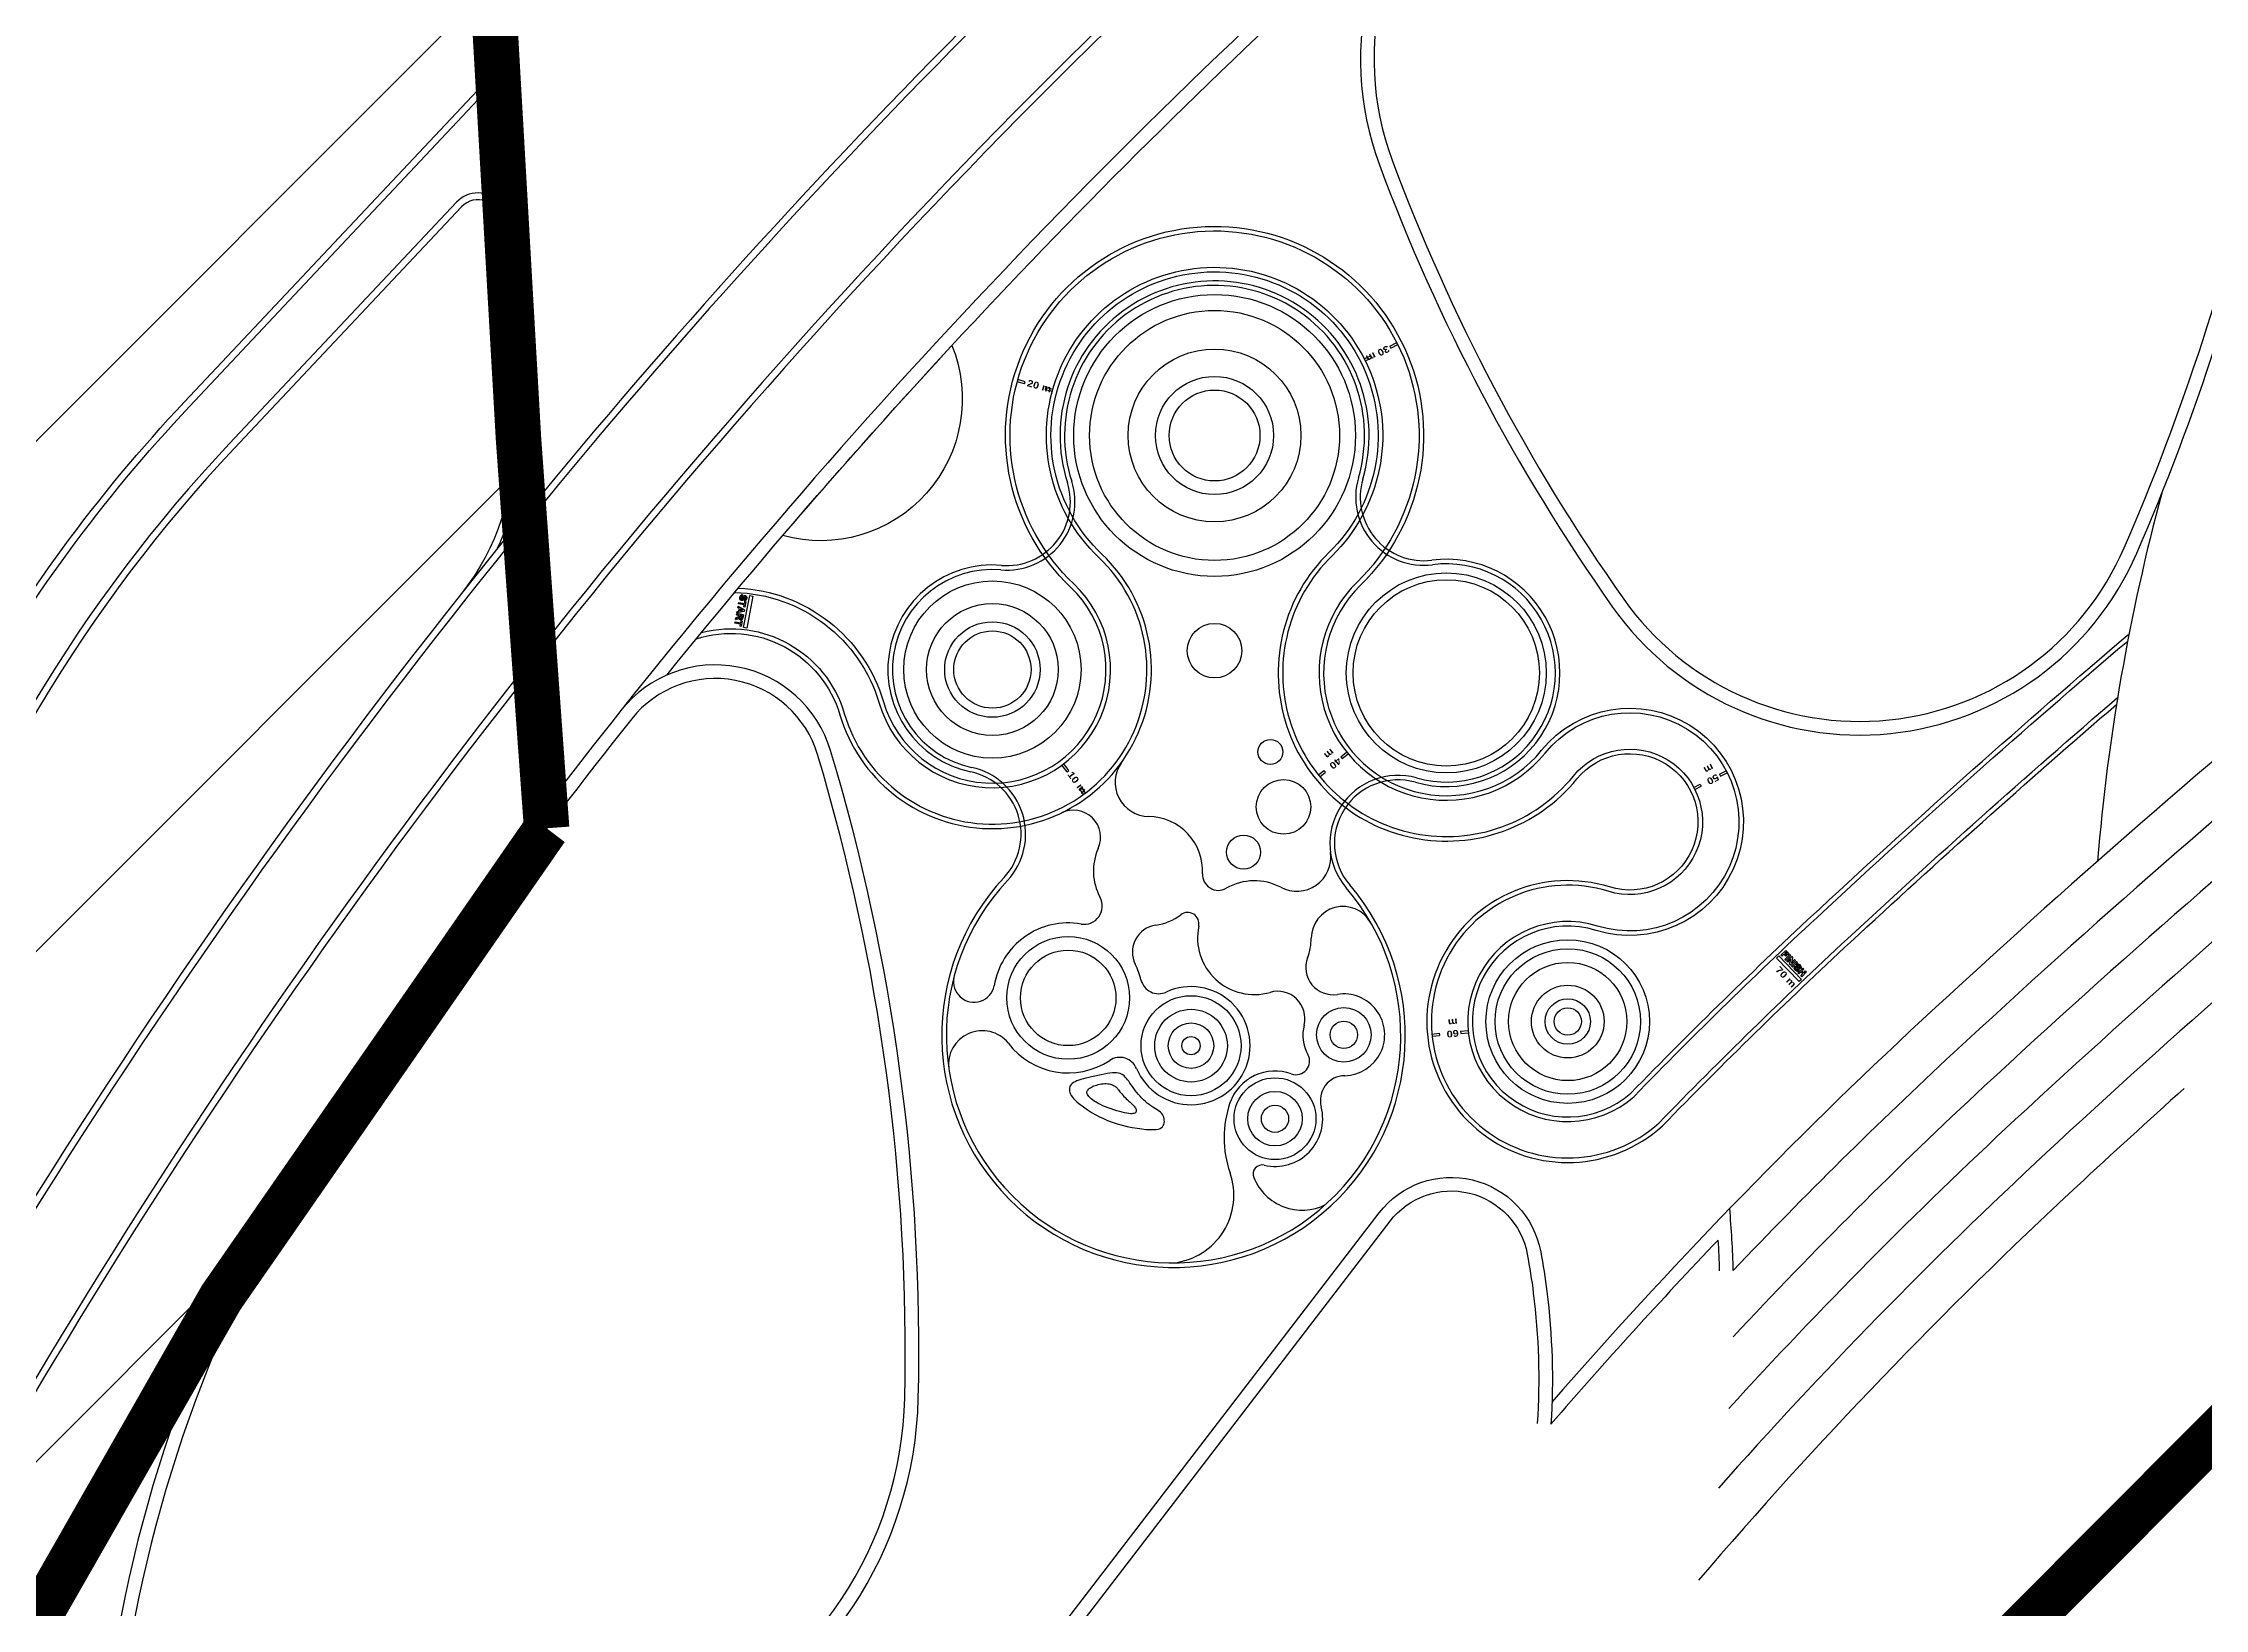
# Model space of a CAD drawing. Extents: x 216 to 1057, y -885 to -291.
# Drawn here: x 1007.362 to 1008.646, y -654.401 to -653.471 of the extents above; entities that cross this region are included whole.
import ezdxf

# ---------------------------------------------------------------- set-up
doc = ezdxf.new("R2010")
doc.units = 0
doc.header["$LTSCALE"] = 1000
doc.header["$MEASUREMENT"] = 0
doc.linetypes.add('ACAD_ISO05W100', pattern=[34, 24, -3, 0.5, -3, 0.5, -3])
doc.layers.get('0').update_dxf_attribs({"linetype": 'CONTINUOUS'})
doc.styles.get("Standard").update_dxf_attribs({"font": 'isocp.shx', "bigfont": 'hztxt.shx'})

# ---------------------------------------------------------------- blocks, each defined once
blk = doc.blocks.new('索引图')
h = blk.add_hatch()
h.set_pattern_fill('ANSI31', color=251, scale=5000)
h.set_pattern_definition([(45, (-343244937.3183714, -671142701.8827525), (-5612.66007566822, 5612.660075668221), [])])
edge = h.paths.add_edge_path()
edge.add_line((474407.5695034266, 849246.0949320793), (471961.4824168682, 872080.5886471272))
edge.add_arc((473802.7239907384, 874479.3053838015), 3023.906829938613, 112.14770612387011, 232.49035710153208, ccw=False)
edge.add_line((472662.7244598269, 877280.0934131145), (485144.5482437611, 876056.6904962063))
edge.add_arc((490821.6291841269, 894818.1495767832), 19601.57123384822, 253.1645670300042, 285.0454535990267)
edge.add_arc((535425.1867590547, 934510.5323102474), 70696.5205690701, 236.0173147541104, 273.4034183485807)
edge.add_arc((535504.6345329881, 891078.1280997992), 27450.00000291775, 278.626962257317, 310.0839641810231)
edge.add_arc((507987.6031206846, 837504.7870352268), 55706.71354032421, 35.78127363576395, 42.86748750051143)
edge.add_arc((460404.9622062445, 879583.3686020374), 88510.51567408946, 357.2924791764528, 383.2197027970678)
edge.add_arc((611879.5264365077, 967468.6756749153), 87900.88406072807, 177.822075168889, 217.0728858094556, ccw=False)
edge.add_arc((521394.0556711555, 969755.5174274445), 2849.99999992837, 21.6969756052398, 136.7241946144876)
edge.add_arc((-1051364.124063849, 1756782.142626643), 1755957.063733553, 333.4427902041672, 333.7850218765273)
edge.add_arc((451831.639523685, 1016629.958314657), 80420.50501293989, 333.7850218763528, 349.163224694669)
edge.add_arc((680700.5987665653, 979929.2554711103), 151428.2793542369, 157.7845440161333, 171.806633082232, ccw=False)
edge.add_arc((673499.7102047205, 982870.149908185), 143649.998299275, 142.7410691608906, 157.784544016253, ccw=False)
edge.add_line((559167.5784763098, 1069838.45255816), (558548.3468564749, 1078406.886191487))
edge.add_line((558548.3468564749, 1078406.886191487), (557329.3905843496, 1099741.710198522))
edge.add_arc((545843.7931640148, 1099166.339105248), 11499.99999986853, 2.867835175945921, 74.28143903347058)
edge.add_line((548959.2845650315, 1110236.285506606), (535075.7167782784, 1114143.633788943))
edge.add_arc((535888.4536654949, 1117031.445893526), 2999.999999869557, 185.8751967509291, 254.2814390329491, ccw=False)
edge.add_arc((501309.9255030155, 1114587.172596693), 31666.48874836095, 3.869863132161769, 7.879743417269482)
edge.add_arc((529089.9081161022, 1118431.95366621), 3621.707140081853, 7.879743415470297, 55.74017717469603)
edge.add_line((531128.7359472513, 1121425.270168543), (521378.2423542738, 1126248.940049648))
edge.add_arc((30220.45447468758, 1349568.658356905), 539543.9455499442, 326.7720747651391, 335.5496474575754, ccw=False)
edge.add_arc((-6171.933083176613, 1372077.675903082), 582321.4335526038, 318.7051269726821, 326.88160868489615, ccw=False)
edge.add_arc((171776.2617781758, 1209439.882978201), 341327.7311211052, 309.70752646402156, 319.5040732944212, ccw=False)
edge.add_arc((55117.16018939018, 1301809.262161613), 487887.9099547695, 308.1793238806736, 313.31941270813155, ccw=False)
edge.add_arc((126118.8730468154, 1207856.378620386), 370152.4186992944, 304.9436071108155, 308.5293949241199, ccw=False)
edge.add_arc((113823.9324491024, 1196839.611242294), 368528.5447735003, 300.64306800766445, 307.49238635127136, ccw=False)
edge.add_arc((337424.3314990997, 805994.5203204155), 81990.28941735627, 115.8628856578045, 121.4015220407493)
edge.add_arc((97639.0413556695, 1198802.421962738), 378221.6541062893, 296.06110377461727, 301.4015220409873, ccw=False)
edge.add_line((263802.9439566135, 859036.0653184652), (256962.0801167488, 855781.1913676262))
edge.add_arc((375754.2405962944, 905340.6315073967), 128715.6381267079, 202.6456306824729, 225.5096330048358)
edge.add_line((285551.6938570142, 813518.9779603481), (287730.2858566642, 811467.9149770737))
edge.add_line((287730.2858566642, 811467.9149770737), (289964.6812006235, 809643.117395997))
edge.add_line((289964.6812006235, 809643.117395997), (292923.6812007427, 809168.117395997))
edge.add_line((292923.6812007427, 809168.117395997), (295884.6812006235, 809653.117395997))
edge.add_line((295884.6812006235, 809653.117395997), (298547.6812006235, 811028.117395997))
edge.add_line((298547.6812006235, 811028.117395997), (303657.6812006831, 816639.117395997))
edge.add_line((303657.6812006831, 816639.117395997), (307014.6812006235, 820433.117395997))
edge.add_line((307014.6812006235, 820433.117395997), (310989.6812006235, 823565.117395997))
edge.add_line((310989.6812006235, 823565.117395997), (315464.6812006235, 825937.117395997))
edge.add_line((315464.6812006235, 825937.117395997), (320286.6812006235, 827489.117395997))
edge.add_line((320286.6812006235, 827489.117395997), (325298.6812007427, 828160.117395997))
edge.add_line((325298.6812007427, 828160.117395997), (330357.6812006235, 827930.117395997))
edge.add_line((330357.6812006235, 827930.117395997), (335295.6812006235, 826811.117395997))
edge.add_line((335295.6812006235, 826811.117395997), (341051.6812006235, 824161.117395997))
edge.add_line((341051.6812006235, 824161.117395997), (346204.6812006235, 820502.117395997))
edge.add_line((346204.6812006235, 820502.117395997), (350596.6812006235, 815934.117395997))
edge.add_line((350596.6812006235, 815934.117395997), (354066.6812006235, 810637.117395997))
edge.add_line((354066.6812006235, 810637.117395997), (359598.6812006235, 811577.117395997))
edge.add_line((359598.6812006235, 811577.117395997), (359737.6812006235, 810907.117395997))
edge.add_line((359737.6812006235, 810907.117395997), (370781.6812006235, 813067.117395997))
edge.add_line((370781.6812006235, 813067.117395997), (372251.6812006235, 813335.117395997))
edge.add_line((372251.6812006235, 813335.117395997), (376772.6812006235, 813996.117395997))
edge.add_line((376772.6812006235, 813996.117395997), (381313.6812006235, 814298.117395997))
edge.add_line((381313.6812006235, 814298.117395997), (385873.6812006235, 814250.117395997))
edge.add_line((385873.6812006235, 814250.117395997), (390422.6812006235, 813852.117395997))
edge.add_line((390422.6812006235, 813852.117395997), (392002.6812006235, 813659.117395997))
edge.add_line((392002.6812006235, 813659.117395997), (397031.6812006235, 813260.117395997))
edge.add_line((397031.6812006235, 813260.117395997), (402062.6812006235, 813661.117395997))
edge.add_line((402062.6812006235, 813661.117395997), (402062.6812006235, 813651.117395997))
edge.add_line((402062.6812006235, 813651.117395997), (402132.6812006235, 813671.117395997))
edge.add_line((402132.6812006235, 813671.117395997), (402202.6812006235, 813680.117395997))
edge.add_line((402202.6812006235, 813680.117395997), (402202.6812006235, 813690.117395997))
edge.add_line((402202.6812006235, 813690.117395997), (405803.6812006235, 814374.117395997))
edge.add_line((405803.6812006235, 814374.117395997), (409474.6812006235, 814617.117395997))
edge.add_line((409474.6812006235, 814617.117395997), (411174.6812006235, 814594.117395997))
edge.add_line((411174.6812006235, 814594.117395997), (423522.6812006235, 813482.117395997))
edge.add_line((423522.6812006235, 813482.117395997), (423677.6812006235, 805492.117395997))
edge.add_line((423677.6812006235, 805492.117395997), (432317.0690256953, 805645.7726012468))
edge.add_arc((461112.1766551137, 818656.104942441), 31597.89504093763, 96.38033133729942, 204.3146137160496, ccw=False)
edge.add_arc((463263.4610075951, 792938.2904518843), 57399.99999606382, 78.80503004148352, 95.66161567550171, ccw=False)
at = {"color": 1, "linetype": 'ACAD_ISO05W100', "ltscale": 0.03, "const_width": 1000}
for points in [[(521378.2423542142, 1126248.940049648), (531128.7359471917, 1121425.270168543, -0.211920157797844), (532677.4190757275, 1118928.469247699, -0.01749818897221606), (532904.2119976282, 1116724.360127687, 0.3076699847938471), (535075.7167782187, 1114143.633788943), (548959.2845649719, 1110236.285506606, -0.3220932815818425), (557329.39058429, 1099741.710198522), (558548.3468564153, 1078406.886191487), (559167.5784762502, 1069838.45255816, 0.06573397494688461), (540513.0487084985, 1037182.854457736, 0.06125936300527053), (530817.9877910018, 1001509.957854271, -0.06720095396101577), (523980.3263497353, 981104.9725186825, -0.001493268481743016), (519319.0781241655, 971709.2236949205, -0.5487733083235757), (524042.1391205788, 970809.1559063196, 0.1729583194082745), (541746.1098856926, 914479.3437148333, -0.1136139508916956)], [(564444.3940349817, 901877.5037351847, -0.1769928370782909), (574317.4222055078, 1026325.115397215, -0.09861868473712644), (596922.770236671, 1057563.617743015, -0.1053010351463915), (667291.6705527902, 1099549.106402993), (666647.1378279924, 1101442.404435515, -0.02396594373874133), (684941.9293399453, 1106707.110543728, -0.0867434143769297)]]:
    blk.add_lwpolyline(points, format="xyb", dxfattribs=at)
at = {"color": 251}
for points in [[(1016375.437951028, 1102824.904461861), (969741.8851175308, 1057710.662218809, -0.4818206991470801), (964855.8170170784, 1058345.266430855, 0.1548283177842877), (843803.0204826593, 1164503.387272835, 0.08187367446735877), (776512.0391656756, 1181638.096227646, 0.001680698963398093), (776512.0391656756, 1181638.096227646, 0.02149187837066414), (767940.0684645176, 1182006.721999526), (748435.2938690186, 1182006.721999526, 0.02149187836614636), (739863.3231696486, 1181638.096227765, 0.001894232401151912), (739863.3231696486, 1181638.096227765, 0.1552603314565006), (620340.7390226722, 1131945.809722424), (588410.9002167583, 1104938.147261381), (577823.794598937, 1095983.107534766, 0.04955000715648913), (557439.2964587808, 1074948.390152216, 0.1257098452073868), (527497.0370032787, 1008002.628129005, -0.01090929499231327), (526620.2816479802, 1003499.278469563, -0.1409582853814632), (499048.0317943096, 952322.1125030518)], [(988777.5201740861, 1028738.504468799, -0.1025609221818195), (967325.8593652844, 1050241.750565052, 0.1627953229228013), (843020.8705124259, 1162717.122616053), (843020.8705124259, 1162717.122616053, 0.0818736744678393), (776344.6346299052, 1179695.29522872, 0.001680698963445967), (776344.6346299052, 1179695.29522872, 0.02149187837067108), (767940.0684645176, 1180056.721999526), (748435.2938690186, 1180056.721999526, 0.02149187836607641), (740030.727705121, 1179695.29522872, 0.001894232401185317), (740030.727705121, 1179695.29522872, 0.1552603314550773), (621600.0575383902, 1130456.979014874), (579083.113114655, 1094494.276827097, 0.1196672096917234), (538407.1345726252, 1038766.800218582)], [(831998.9547507167, 1167018.3236202, 0.06780427196497969), (776331.7573578954, 1179545.84899807, 0.001680698963460794), (776331.7573578954, 1179545.84899807, 0.02149187837071562), (767940.0684645176, 1179906.721999526), (748435.2938690186, 1179906.721999526, 0.02149187836608933), (740043.6049770713, 1179545.84899807, 0.001894232401170337), (740043.6049770713, 1179545.84899807, 0.1552603314535122), (621696.92819345, 1130342.45357585), (579179.9837697148, 1094379.751388073, 0.1196672096917716), (538545.7384477854, 1038709.450713038, 0.05551946195355065), (529566.5990460515, 1007646.379688978, -0.01298191219247465), (528479.8439725637, 1002185.157346606, -0.172937511530178), (489918.1182112694, 941339.8747204542, 0.02236631772471928), (481476.5572787523, 934111.1465265751)], [(607005.384571135, 1115165.218989611), (580536.1729404926, 1092776.39524138, 0.04934229092840262), (560803.7598460317, 1072431.440561056)], [(558308.3312878609, 1083198.093514323), (557479.2027246356, 1099749.215037346, 0.3220932815788462), (548999.9214093685, 1110380.676111937), (540688.1421034932, 1112719.917515159)], [(544554.8769136667, 1111475.848343372, 0.2764384008914577), (543716.3266415, 1110643.742972136, 0.07795993799512681), (542425.0624918938, 1096983.150898695, -0.04880890601974568), (542063.2863962054, 1086988.173565149, 0.1221649428436098), (542970.1283450723, 1078732.400953054), (544821.7692334652, 1073699.375862241, -0.02657729523749929), (545177.3897577524, 1072547.253809333, 0.6787157258557143), (546375.0168189406, 1072388.297674894, -0.06131841348928047), (551309.0388833284, 1079118.065274), (558006.0879542828, 1086233.428635359)], [(588095.9808644652, 1104868.237518907), (577726.9239438772, 1096097.63297379, 0.04955000715655877), (557321.7867566347, 1075041.618205309)], [(561811.0822635889, 1073208.250330448, -0.04100949387885973), (578053.0472100973, 1090225.897509813, -0.04100949387885973)], [(558137.7391709685, 1083605.399723172, 0.435599757710048), (557185.8232170343, 1083611.067950964), (552182.8643532395, 1078295.612206459, 0.1084123230486927), (544932.2558109164, 1066176.168445468, -0.05873353338527418), (543799.208923459, 1063772.496844769), (535875.5676367283, 1051072.783559561, -0.30403558032895), (522321.6765310168, 1044976.662154317, 0.5421683657986912), (519879.1192984581, 1042327.391679049, -0.1219952221042916), (519927.2096636891, 1034321.802335858, 0.1936743529445732), (524503.4049513936, 1003163.80437398, 0.507919361116902), (526350.9534175396, 1002973.894410253)], [(558158.5191475749, 1083190.588673949, 0.6610504332175697), (557295.0514008403, 1083508.261317492), (552292.0925369859, 1078192.805573106, 0.1084123230492724), (545074.4913173318, 1066128.533786654, -0.05873353338654215), (543926.4702450037, 1063693.095610261), (536002.8289530277, 1050993.382316589, -0.3040355803297765), (522296.6469359994, 1044828.765165329, 0.0340886996749318), (522296.6469359994, 1044828.765165329, 0.5421683657691779), (520024.5006730556, 1042364.327513814, -0.1219952221040874), (520073.0242849588, 1034286.615744114, 0.1936743529441138), (524632.9441637993, 1003239.432361126, 0.6837885308357384), (526473.7065086365, 1003531.148965955)], [(558158.5191475749, 1083190.588673949), (558398.5347161293, 1078399.381351113, -0.1821593967384159), (557321.7867158055, 1075041.618237734, 0.1257098444971211), (527349.2111430764, 1008028.074446201, -0.01090929499245158), (526473.7065086961, 1003531.148965955)], [(558308.3312878609, 1083198.093514323), (558548.3468564153, 1078406.886191487, -0.1213017169757334), (558079.9521198273, 1075989.261324883, -0.1213017169757334)], [(563386.7041432858, 1075122.238754869, -0.3192542548040718), (566578.9092794657, 1072619.813724756, 1.303147799745652), (570697.2879340649, 1075142.707590103, -2.480605717785417), (577077.7511355281, 1075187.198040009, 1.059656811646572), (581060.5697640777, 1071554.091116667, -1.885127543880289), (582259.6034629345, 1067591.771282673, 1.70951106428091), (583025.340225637, 1064011.778099418, -0.01284564829444771), (587179.9671592116, 1068068.455029249, -0.01078805578143315), (593987.9687399864, 1074114.683366656, -0.01078805578143315)], [(563305.37168926, 1075025.072508812, -0.3254803564176526), (566483.0246683955, 1072591.421096206, 1.303147799765188), (570766.1384691596, 1075215.230716228, -2.48060571777999), (577007.8959488273, 1075258.753982425, 1.059656811538255), (581138.2263784409, 1071491.087543368, -1.885127543892523), (582289.2987293601, 1067687.260502696, 1.711232745972989), (583094.39117378, 1063939.34753406, -0.01285398742551047), (587247.968444705, 1067995.135010362, -0.01063971414457463), (593957.427467227, 1073957.408244729, -0.01063971414457463)], [(562462.3564084172, 1074007.562981248, -0.4204514715314348), (565620.0631684661, 1072335.887439489, 1.303147799757925), (571385.7932849526, 1075867.938850999, -2.480605717749528), (576379.1992686987, 1075902.757464051, 1.059656811684805), (581837.1359077692, 1070924.055383921, -1.885127543968081), (582556.5561269522, 1068546.66348362, 1.72284539548894), (583718.1681110263, 1063289.850564241, -0.0129222968936976), (587859.980047524, 1067335.25487113, -0.009340477778419537), (593711.5919330716, 1072562.486221552, -0.009340477778419537)], [(562574.3841707706, 1074143.881310344, -0.4037732167893334), (565715.9477795959, 1072364.28006804, 1.303147799738897), (571316.9427498579, 1075795.415724874, -2.480605717758817), (576449.0544553995, 1075831.201521635, 1.059656811876824), (581759.479293406, 1070987.058957219, -1.885127543906788), (582526.8608605266, 1068451.174263477, 1.721812223454621), (583648.6846655011, 1063361.837694168, -0.01291521119803634), (587791.9787620902, 1067408.574890018, -0.009481747457458766), (593736.4051402807, 1072715.698470473, -0.009481747457458766)], [(609373.5497387648, 1081936.50314641, 0.03102679218012275), (589442.628465414, 1065628.819481254, 0.02672273414666733), (581289.1218822002, 1057213.254478097, 0.01353105022627935)], [(609330.9156481028, 1080672.086927176, 0.03009087670101362), (590122.6413538456, 1064895.619323373, 0.01566166003802184), (585278.4253316522, 1060112.032221198, 0.01566166003802184)], [(609353.7679398656, 1079451.905963898, 0.02924198967455104), (590802.6542422771, 1064162.419165492, 0.01811718423255069), (585277.9295711517, 1058653.00487864, 0.01811718423255069)], [(609435.7839203477, 1078272.266932487, 0.02847247635272874), (591482.6671307087, 1063429.219007611, 0.02098480490818501), (585179.9517922401, 1057071.487349153, 0.02098480490818501)], [(594706.9944603443, 1077206.199490309, 0.04532375233990842), (593293.5045192242, 1069111.828480363, 0.04423871233929599)], [(600863.5664753318, 1070317.810101867, 0.01419903966316319), (592162.6800191402, 1062696.01884973, 0.0244077760796737), (584952.004987359, 1055322.166615129)], [(554585.6617289782, 1063993.827621222, 0.05089058408858418), (540650.734354198, 1038302.55581677, 0.04951407885004759)], [(576730.7507473826, 1064395.431917191, 0.4935765896799531), (576211.565492034, 1063709.378942251, -1.313218717384404)], [(595198.1940919161, 1064113.22519505, 0.003933767905168898), (592842.6929075718, 1061962.81869185, 0.02871498669255871), (584516.0017579794, 1053299.750140667)], [(570726.3193323612, 1049283.523753643), (570395.1877930164, 1052136.92762816), (577487.3402317762, 1061377.24864459, -0.6494751881768596), (581040.5210741162, 1060523.386096358, -0.01432485135965344), (581176.1085093617, 1059651.637570858, -0.006825363076811011)], [(571024.3194419742, 1049318.106041789), (570707.204477787, 1052050.727250934), (577725.3237834573, 1061194.590961695, -0.6494751882008769), (580745.5274994969, 1060468.807795644, -0.01432485145960354), (580878.4736210704, 1059614.041384339, -0.006697728788774043)], [(585278.4253316522, 1060112.032221198, 0.01380796972017999), (585200.9219645858, 1061475.744196296, 0.01380796972017999)], [(584949.3500971794, 1060781.300278902, 0.01251852563953751), (581265.4266715646, 1056728.035064697)], [(584978.5528470874, 1060103.286241651, 0.006943616561118635), (584949.3500971794, 1060781.300278902, 0.01110626735299019)], [(552186.0205672979, 1059800.707589626, 0.0406411980249332), (541339.3348662853, 1039163.641545057)], [(580878.4736210704, 1059614.041384339, -0.04759076714828241), (580966.0518190265, 1056747.392173648, -0.04467293972247516)], [(581176.1085093617, 1059651.637570858, -0.04759076718101165), (581265.4266715646, 1056728.035064697, -0.04436338653223259)]]:
    blk.add_lwpolyline(points, format="xyb", dxfattribs=at)
at = {"color": 251, "linetype": 'ACAD_ISO05W100', "ltscale": 0.03, "const_width": 500}
blk.add_lwpolyline([(541746.1098857522, 914479.3437148333, -0.1729583194064503), (524042.1391206384, 970809.1559063196, 0.5487733083235757), (519319.0781242251, 971709.2236949205, 0.001493268481743016), (523980.3263497949, 981104.9725186825, 0.06720095396101577), (530817.9877910614, 1001509.957854271, -0.06125936300527053), (540513.0487085581, 1037182.854457736, -0.06573397494688461), (559167.5784763098, 1069838.45255816), (558548.3468564749, 1078406.886191487), (557329.3905843496, 1099741.710198522, 0.3220932815818425), (548959.2845650315, 1110236.285506606), (535075.7167782784, 1114143.633788943, -0.3076699847938471), (532904.2119976878, 1116724.360127687, 0.01749818897221606), (532677.4190757871, 1118928.469247699, 0.211920157797844), (531128.7359472513, 1121425.270168543), (521378.2423542738, 1126248.940049648, -0.03831812334298199), (481547.5290536284, 1053914.230127573, -0.03569177615521699), (431339.6634726524, 987783.7065854073, -0.04277155296237365)], format="xyb", dxfattribs=at)
at = {"color": 251}
for points in [[(543861.6690743566, 1110606.654197335, 0.07795993799509529), (542574.780197978, 1096992.349185467, -0.04880890601989351), (542211.9473074675, 1086968.175228715, 0.1221649428427536), (543110.9036741853, 1078784.191943765), (544962.5445625782, 1073751.166852951, -0.02657729523913547), (545322.8649175763, 1072583.818517327, 0.6787157258136827), (546244.1165030599, 1072461.544567823, -0.06131841348888135), (551199.8106994033, 1079220.871907234), (557995.6782966852, 1086441.226245165), (557329.39058429, 1099741.710198522, 0.322093281578755), (548959.2845649719, 1110236.285506606), (545101.5309224129, 1111321.999733686, 0.4214050703587771)], [(582623.8295220733, 1074704.445376396, 0.5850639627446531), (594157.0910127163, 1075890.21371913, 0.095042317463343), (598407.1156836748, 1094887.036444068, 0.6492729843047672), (588617.3620970845, 1099611.820573568), (580536.1729404926, 1092776.39524138, 0.002651147950343759), (579375.9137809873, 1091784.39585197, 0.3132891584303319), (577491.772021234, 1084433.353453994, 0.06464498155437409)], [(582868.9446401596, 1074877.415254951, 0.5850639627542908), (593881.9086199999, 1076009.690289021, 0.09504231746344441), (598107.2559725642, 1094896.209973454, 0.6492729843126206), (588811.1034071445, 1099382.76969552), (580729.9142506123, 1092547.344363213, 0.002651147950211705), (579572.0731373429, 1091557.412357092, 0.3132891584319051), (577772.9302539825, 1084537.995931983, 0.06464498155393737)], [(564362.8842945099, 1076275.049274087, -0.009748591448122304), (568087.0593929291, 1080458.545830488, -0.6217658328781817)], [(563518.4866990447, 1074875.883492947), (563514.0463248491, 1074845.805969238, 0.2813288209732283), (563556.292532444, 1074861.15177834, 0.2624784711072572), (563565.9067003727, 1074935.714547515, 0.5887467632368892), (563495.9972125888, 1074936.077654481, 0.01359421957584693), (563474.3856312633, 1074894.314199924, -0.7007967165145746), (563443.5595410466, 1074893.516864538, -0.2955501914627276), (563452.6686525345, 1074936.697992682, -0.1742698639722092), (563476.1800457239, 1074943.190326929), (563478.9536066651, 1074972.753168225, 0.3229132784153673), (563424.5292283893, 1074945.702586174, 0.1491670267490401), (563415.7118378282, 1074888.383098245, 0.3050691277298817), (563450.7591710687, 1074853.618499756, 0.3661246340660739), (563501.5437231064, 1074880.626238465, -0.003698096495020852), (563518.8774857521, 1074915.311227918), (563525.5789163709, 1074924.051720262, -0.5053836097633583), (563543.6574481726, 1074920.252663374, -0.2631879565694537), (563536.4434720874, 1074880.938625813, -0.1871423791968327)], [(563556.292532444, 1074861.15177834, -0.2813288209732169), (563514.0463248491, 1074845.805969238), (563518.4866990447, 1074875.883492947, 0.187142379196835), (563536.4434720874, 1074880.938625813, 0.2631879565694505), (563543.6574481726, 1074920.252663374, 0.5053836097633643), (563525.5789163709, 1074924.051720262), (563518.8774857521, 1074915.311227918, 0.003698096495020561), (563501.5437231064, 1074880.626238465, -0.3661246340660894), (563450.7591710687, 1074853.618499756, -0.3050691277298717), (563415.7118378282, 1074888.383098245, -0.1491670267490427), (563424.5292283893, 1074945.702586174, -0.3229132784153672), (563478.9536066651, 1074972.753168225), (563476.1800457239, 1074943.190326929, 0.1742698639721978), (563452.6686525345, 1074936.697992682, 0.2955501914627374), (563443.5595410466, 1074893.516864538, 0.7007967165137993), (563474.3856312633, 1074894.314199924, -0.01342300824956242), (563495.7110065222, 1074935.55916214, -0.5937452478394262), (563565.9067003727, 1074935.714547515, -0.2624784711072676)], [(563480.5188986659, 1074450.14595902), (563485.455063045, 1074470.395819783), (563497.557795763, 1074533.16933918), (563349.8435431123, 1074561.648642778), (563344.093288064, 1074531.823664069), (563405.758446753, 1074519.934623241), (563402.4628273249, 1074505.077078342, -0.2026585553681113), (563392.1604337692, 1074491.41368103), (563331.1163612008, 1074464.515941739), (563324.2393670082, 1074428.846879363), (563372.9922537804, 1074448.094894171, 0.1278616652387614), (563399.260955751, 1074467.262501836, 0.1771772627636543), (563407.2802485228, 1074435.409787655, 0.31606255349748), (563457.3718646169, 1074422.303444028, 0.2440245154734635)], [(563497.557795763, 1074533.16933918), (563485.455063045, 1074470.395819783), (563480.5188986659, 1074450.14595902, -0.2440245154736143), (563457.3718646169, 1074422.303444028, -0.3160625534972983), (563407.2802485228, 1074435.409787655, -0.1771772627636972), (563399.260955751, 1074467.262501836, -0.1278616652387633), (563372.9922537804, 1074448.094894171), (563324.2393670082, 1074428.846879363), (563331.1163612008, 1074464.515941739), (563392.1604337692, 1074491.41368103, 0.2026585553680965), (563402.4628273249, 1074505.077078342), (563405.758446753, 1074519.934623241), (563344.093288064, 1074531.823664069), (563349.8435431123, 1074561.648642778)], [(563466.8190450668, 1074508.162141681), (563429.3363015652, 1074515.388813496), (563425.0818898678, 1074493.322359681), (563422.1745192409, 1074475.803449273), (563421.7281121016, 1074466.170505166, 0.3441869896994615), (563436.8636443019, 1074451.443253636, 0.4447331819778966), (563457.6315826178, 1074463.219526052), (563462.3315149546, 1074484.886566997)], [(563466.8190450668, 1074508.162141681), (563462.3315149546, 1074484.886566997), (563457.6617488265, 1074463.358594775, -0.4473866270230353), (563436.8636443019, 1074451.443253636, -0.3441869896994951), (563421.7281121016, 1074466.170505166), (563422.1745192409, 1074475.803449273), (563425.0818898678, 1074493.322359681), (563429.3363015652, 1074515.388813496)], [(549106.056566298, 1047229.328824639, 0.5709209573368543), (552125.8334112167, 1045086.261882424), (562227.8284103274, 1049601.600673795, 0.2896228201112442), (567345.7984049916, 1057301.234522939, 0.078897898154468), (565416.1357616186, 1071545.836946368, 0.6055514146837773), (560803.7598460317, 1072431.440561056, 0.0182090911761061), (554585.6617289782, 1063993.827621222, 0.1090948105851058), (549666.3474389315, 1051725.648177862, 0.02002776250830207)], [(549405.0007586479, 1047204.181859374, 0.5709209572702459), (552003.4133926034, 1045360.147513866), (562105.4083917737, 1049875.486305118, 0.2896228201165842), (567045.876535058, 1057308.080828667, 0.07889789815406228), (565128.8447806835, 1071459.443125725, 0.6055514146555863), (561038.6246290803, 1072244.789727449, 0.01820909117617702), (554833.4853826761, 1063824.761253595, 0.1090948105846637), (549962.3209878206, 1051676.661870122, 0.02002776250855362)], [(586734.8634651303, 1066776.531681776), (586756.971963942, 1066755.660921454, 0.2813288209732283), (586768.5968148708, 1066799.078645349, 0.2624784711072572), (586712.99102211, 1066849.675429583, 0.5887467632368892), (586672.6425125003, 1066792.583695412, 0.01359421957584693), (586694.4918011427, 1066750.944108844, -0.7007967165145746), (586677.4851619005, 1066725.22139895, -0.2955501914627276), (586647.311288178, 1066757.425794363, -0.1742698639722092), (586655.4595842957, 1066780.415820122), (586632.8180221915, 1066799.625554204, 0.3229132784153673), (586623.8098973036, 1066739.52064085, 0.1491670267490401), (586665.7390891314, 1066699.455531955, 0.3050691277298817), (586714.3116117716, 1066708.264784217, 0.3661246340660739), (586721.2696086168, 1066765.361850262, -0.003698096495020852), (586702.7712793946, 1066799.43999052), (586699.4465550184, 1066809.940066099, -0.5053836097633583), (586712.9174941182, 1066822.581266403, -0.2631879565694537), (586741.0075093508, 1066794.145619035, -0.1871423791968327)], [(586632.8180221915, 1066799.625554204), (586655.4595842957, 1066780.415820122, 0.1742698639722221), (586647.311288178, 1066757.425794363, 0.2955501914625772), (586677.4851619005, 1066725.22139895, 0.7007967165142641), (586694.4918011427, 1066750.944108844, -0.01342300824955218), (586672.9035168886, 1066792.052070498, -0.5937452478397601), (586712.99102211, 1066849.675429583, -0.2624784711072206), (586768.5968148708, 1066799.078645349, -0.2813288209732702), (586756.971963942, 1066755.660921454), (586734.8634651303, 1066776.531681776, 0.1871423791968335), (586741.0075093508, 1066794.145619035, 0.2631879565694771), (586712.9174941182, 1066822.581266403, 0.5053836097632426), (586699.4465550184, 1066809.940066099), (586702.7712793946, 1066799.43999052, 0.003698096495020389), (586721.2696086168, 1066765.361850262, -0.3661246340659439), (586714.3116117716, 1066708.264784217, -0.3050691277300815), (586665.7390891314, 1066699.455531955, -0.1491670267489893), (586623.8098973036, 1066739.52064085, -0.3229132784154091)]]:
    blk.add_lwpolyline(points, format="xyb", close=True, dxfattribs=at)
for points in [[(558158.5191475749, 1083190.588673949), (557995.6782966852, 1086441.226245165)], [(577159.4698768258, 1080161.803534746), (577299.4394213557, 1080232.400479674)], [(577181.9122022986, 1080117.123013973), (577321.9561656117, 1080187.757493377)], [(577299.4394213557, 1080232.400479674), (577321.9561656117, 1080187.757493377)], [(577723.6783799529, 1080445.18969214), (577874.2458727956, 1080521.131962419)], [(577723.6783799529, 1080445.18969214), (577746.1951240301, 1080400.546705842)], [(577746.1951240301, 1080400.546705842), (577896.6909258366, 1080476.452817082)], [(569698.4209117889, 1079661.035583496), (569535.0934239626, 1079706.369012594)], [(569685.0483905673, 1079612.857002616), (569521.7209028006, 1079658.190431595)], [(569685.0483905673, 1079612.857002616), (569698.4209117889, 1079661.035583496)], [(570142.0881752372, 1079484.901626825), (570155.4606963396, 1079533.080207825)], [(570292.3165620565, 1079443.204004407), (570142.0881752372, 1079484.901626825)], [(570305.6752974987, 1079491.386411667), (570155.4606963396, 1079533.080207825)], [(563635.6160203218, 1074959.73564887), (563706.3140223026, 1074946.105076075), (563570.0082950592, 1074239.125056028), (563499.3102930784, 1074252.755628824), (563635.6160203218, 1074959.73564887)], [(563381.4893722534, 1074725.786785722), (563518.1110721827, 1074639.773486018), (563512.0305660367, 1074608.235586166), (563352.9129359722, 1074577.568732738), (563359.1682809591, 1074610.013473034), (563395.207978785, 1074616.4417243), (563406.5919296145, 1074675.487121344), (563375.3894395828, 1074694.148125887), (563381.4893722534, 1074725.786785722)], [(563396.48665905, 1074803.573554516), (563519.2124160528, 1074779.912032127), (563527.6629597545, 1074823.742659688), (563552.6514554024, 1074818.924878359), (563530.019539535, 1074701.53940475), (563505.0310438275, 1074706.35718596), (563513.4621610045, 1074750.087053418), (563390.7364040017, 1074773.748575807), (563396.48665905, 1074803.573554516)], [(563429.7118503451, 1074661.519600868), (563421.9412354231, 1074621.215575576), (563480.6788703799, 1074631.001072049), (563429.7118503451, 1074661.519600868)], [(563314.7203637362, 1074379.474448442), (563437.446120739, 1074355.812926054), (563445.8966644406, 1074399.643553615), (563470.8851600885, 1074394.825772285), (563448.2532442212, 1074277.440298676), (563423.2647485137, 1074282.258079886), (563431.6958656907, 1074325.987947345), (563308.9701086879, 1074349.649469733), (563314.7203637362, 1074379.474448442)], [(570618.3114674091, 1071077.458251834), (570506.5044187903, 1071227.813224912)], [(570658.4339923859, 1071107.294186234), (570546.639093101, 1071257.632821202)], [(576640.0468201041, 1071408.415193439), (576770.7221899629, 1071514.432267427)], [(576640.0468201041, 1071408.415193439), (576671.5484029651, 1071369.586721182)], [(576671.5484029651, 1071369.586721182), (576802.1555845737, 1071475.548473954)], [(570618.3114674091, 1071077.458251834), (570658.4339923859, 1071107.294186234)], [(570895.5454906225, 1070704.641738057), (570935.6680155993, 1070734.477672458)], [(570983.8977051973, 1070585.828165889), (570895.5454906225, 1070704.641738057)], [(571024.0295206904, 1070615.651606679), (570935.6680155993, 1070734.477672458)], [(576148.7789969444, 1071011.212342739), (576270.8104146719, 1071110.216568589)], [(576180.2161262035, 1070972.331579447), (576302.3119977117, 1071071.388096333)], [(576270.8104146719, 1071110.216568589), (576302.3119977117, 1071071.388096333)], [(584411.0153240561, 1070737.047886729), (584551.2993307114, 1070809.716333628)], [(584434.013369739, 1070692.650928855), (584574.2973764539, 1070765.319375515)], [(584551.2993307114, 1070809.716333628), (584574.2973764539, 1070765.319375515)], [(584973.2131205797, 1071027.07938683), (585121.9210096002, 1071104.111484885)], [(584973.2131205797, 1071027.07938683), (584996.2111660838, 1070982.682428837)], [(584996.2111660838, 1070982.682428837), (585144.8994697928, 1071059.704381585)], [(586226.4972707033, 1066981.684644341), (586278.1719003916, 1067031.821782708), (586779.5432839394, 1066515.075485349), (586727.8686542511, 1066464.938346982), (586226.4972707033, 1066981.684644341)], [(586326.7970858812, 1067044.738968611), (586434.7644838095, 1067149.493978858), (586506.5781162977, 1067075.478129745), (586488.313508749, 1067057.756954789), (586437.6509560347, 1067109.973111033), (586412.0952349901, 1067085.177757263), (586455.8265216947, 1067040.105419278), (586437.561914146, 1067022.384244323), (586393.8306274414, 1067067.456582308), (586347.9481657147, 1067022.939275742), (586326.7970858812, 1067044.738968611)], [(586415.4029608369, 1066953.415930867), (586523.3703587651, 1067058.170941114), (586544.5214385986, 1067036.371248245), (586436.5540406704, 1066931.616237998), (586415.4029608369, 1066953.415930867)], [(586456.9191006422, 1066910.626668811), (586564.8864985704, 1067015.381679058), (586585.4659276009, 1066994.171167016), (586556.2387267351, 1066880.026832938), (586628.3397380114, 1066949.982600451), (586647.9902344942, 1066929.729507327), (586540.0228366256, 1066824.97449708), (586518.8003004193, 1066846.847837567), (586546.9767133594, 1066958.685847163), (586476.569597125, 1066890.373575807), (586456.9191006422, 1066910.626668811)], [(586561.7455672622, 1066802.585623384), (586582.8966470957, 1066780.785930395), (586690.8640449643, 1066885.540940642), (586669.7129651308, 1066907.340633512), (586561.7455672622, 1066802.585623384)], [(586700.7281695008, 1066659.34101975), (586808.6955673695, 1066764.096029997), (586829.846647203, 1066742.296337008), (586787.3519756198, 1066701.066022635), (586828.7966590524, 1066658.350408196), (586871.2913306952, 1066699.58072257), (586892.4424105287, 1066677.781029701), (586784.4750126004, 1066573.026019454), (586763.3239327669, 1066594.825712323), (586810.5320515037, 1066640.629233241), (586769.0873680711, 1066683.344847679), (586721.8792493343, 1066637.54132688), (586700.7281695008, 1066659.34101975)], [(578648.5988547206, 1065311.87559545), (578807.2410026789, 1065327.793295979)], [(578648.5988547206, 1065311.87559545), (578807.2410026789, 1065327.793295979)], [(578653.5906473994, 1065262.125399709), (578812.2327954769, 1065278.043100119)], [(578653.5906473994, 1065262.125399709), (578812.2327954769, 1065278.043100119)], [(578807.2410026789, 1065327.793295979), (578812.2327954769, 1065278.043100119)], [(578807.2410026789, 1065327.793295979), (578812.2327954769, 1065278.043100119)], [(579279.5877828598, 1065374.12322402), (579444.7336614728, 1065390.693490624)], [(579279.5877828598, 1065374.12322402), (579444.7336614728, 1065390.693490624)], [(579279.5877828598, 1065374.12322402), (579284.5795755386, 1065324.373028278)], [(579279.5877828598, 1065374.12322402), (579284.5795755386, 1065324.373028278)], [(579284.5795755386, 1065324.373028278), (579449.7493965626, 1065340.945697188)], [(579284.5795755386, 1065324.373028278), (579449.7493965626, 1065340.945697188)]]:
    blk.add_lwpolyline(points, dxfattribs=at)
for points in [[(563706.3140223026, 1074946.105076075), (563570.0082950592, 1074239.125056028), (563499.3102930784, 1074252.755628824), (563635.6160203218, 1074959.73564887)], [(563518.1110721827, 1074639.773486018), (563512.0305660367, 1074608.235586166), (563352.9129359722, 1074577.568732738), (563359.1682809591, 1074610.013473034), (563395.207978785, 1074616.4417243), (563406.5919296145, 1074675.487121344), (563375.3894395828, 1074694.148125887), (563381.4893722534, 1074725.786785722)], [(563552.6514554024, 1074818.924878359), (563530.019539535, 1074701.53940475), (563505.0310438275, 1074706.35718596), (563513.4621610045, 1074750.087053418), (563390.7364040017, 1074773.748575807), (563396.48665905, 1074803.573554516), (563519.2124160528, 1074779.912032127), (563527.6629597545, 1074823.742659688)], [(563480.6788703799, 1074631.001072049), (563421.9412354231, 1074621.215575576), (563429.7118503451, 1074661.519600868)], [(563470.8851600885, 1074394.825772285), (563448.2532442212, 1074277.440298676), (563423.2647485137, 1074282.258079886), (563431.6958656907, 1074325.987947345), (563308.9701086879, 1074349.649469733), (563314.7203637362, 1074379.474448442), (563437.446120739, 1074355.812926054), (563445.8966644406, 1074399.643553615)], [(586278.1719003916, 1067031.821782708), (586779.5432839394, 1066515.075485349), (586727.8686542511, 1066464.938346982), (586226.4972707033, 1066981.684644341)], [(586434.7644838095, 1067149.493978858), (586506.5781162977, 1067075.478129745), (586488.313508749, 1067057.756954789), (586437.6509560347, 1067109.973111033), (586412.0952349901, 1067085.177757263), (586455.8265216947, 1067040.105419278), (586437.561914146, 1067022.384244323), (586393.8306274414, 1067067.456582308), (586347.9481657147, 1067022.939275742), (586326.7970858812, 1067044.738968611)], [(586523.3703587651, 1067058.170941114), (586544.5214385986, 1067036.371248245), (586436.5540406704, 1066931.616237998), (586415.4029608369, 1066953.415930867)], [(586564.8864985704, 1067015.381679058), (586585.4659276009, 1066994.171167016), (586556.2387267351, 1066880.026832938), (586628.3397380114, 1066949.982600451), (586647.9902344942, 1066929.729507327), (586540.0228366256, 1066824.97449708), (586518.8003004193, 1066846.847837567), (586546.9767133594, 1066958.685847163), (586476.569597125, 1066890.373575807), (586456.9191006422, 1066910.626668811)], [(586669.7129651308, 1066907.340633512), (586690.8640449643, 1066885.540940642), (586582.8966470957, 1066780.785930395), (586561.7455672622, 1066802.585623384)], [(586808.6955673695, 1066764.096029997), (586829.846647203, 1066742.296337008), (586787.3519756198, 1066701.066022635), (586828.7966590524, 1066658.350408196), (586871.2913306952, 1066699.58072257), (586892.4424105287, 1066677.781029701), (586784.4750126004, 1066573.026019454), (586763.3239327669, 1066594.825712323), (586810.5320515037, 1066640.629233241), (586769.0873680711, 1066683.344847679), (586721.8792493343, 1066637.54132688), (586700.7281695008, 1066659.34101975)]]:
    blk.add_lwpolyline(points, close=True, dxfattribs=at)
at = {"color": 251, "flags": 128}
for points in [[(572119.4615567923, 1064071.180898309), (572087.5715597868, 1064113.760092497), (572057.4948314428, 1064155.499060512), (572028.9261793494, 1064195.996009827), (572001.5604111552, 1064234.849148154), (571975.0923343897, 1064271.656683445), (571949.2167567015, 1064306.016823173), (571923.6284856796, 1064337.52777493), (571898.0223288536, 1064365.787746668), (571872.0152353048, 1064390.455588579), (571844.9127193689, 1064411.432721496), (571815.9424369335, 1064428.681208968), (571784.3320437074, 1064442.163114309), (571749.3091955185, 1064451.840501189), (571710.1015481949, 1064457.675432801), (571665.9367574453, 1064459.629973054), (571616.0424791574, 1064457.666185021), (571559.9931281209, 1064451.856993318), (571498.7501550913, 1064442.718767047), (571433.6217697859, 1064430.878736138), (571365.9161821008, 1064416.96413064), (571296.9416018128, 1064401.602180481), (571228.0062386394, 1064385.420115709), (571160.4183024168, 1064369.045166373), (571095.4860028625, 1064353.104562402), (571034.3287796378, 1064338.043460011), (570977.310991466, 1064323.578719616), (570924.6082269549, 1064309.245128036), (570876.3960746527, 1064294.577471733), (570832.8501231074, 1064279.110537529), (570794.145960927, 1064262.379111886), (570760.4591767192, 1064243.917981505), (570731.9653589725, 1064223.261933088), (570708.8044432998, 1064200.077990651), (570690.9737528563, 1064174.562128544), (570678.4349579811, 1064147.042558193), (570671.149728775, 1064117.847491503), (570669.0797355771, 1064087.305139899), (570672.1866485476, 1064055.743715286), (570680.4321379066, 1064023.49142921), (570693.7778738737, 1063990.876493335), (570712.1911514997, 1063958.132133007), (570735.6617653966, 1063925.111628175), (570764.1851350069, 1063891.573272228), (570797.7566798329, 1063857.275359035), (570836.3718191981, 1063821.976181865), (570880.0259726644, 1063785.434034586), (570928.714559555, 1063747.407210588), (570982.4329994321, 1063707.654003501), (571041.2151951194, 1063666.079886079), (571105.2489833236, 1063623.179048181), (571174.7606841922, 1063579.592858911), (571249.9766177535, 1063535.962687254), (571331.1231042147, 1063492.929902315), (571418.4264637232, 1063451.135873199), (571512.113016367, 1063411.22196877), (571612.4090822935, 1063373.829558372), (571719.0860016346, 1063339.534777999), (571830.0951949358, 1063308.652832031), (571942.9331027269, 1063281.433692098), (572055.0961655974, 1063258.127329826), (572164.0808241367, 1063238.983716607), (572267.3835189342, 1063224.252823949), (572362.5006904602, 1063214.184623599), (572446.9287793636, 1063209.029086947), (572518.7730849981, 1063208.938469887), (572578.5743415356, 1063213.674166083), (572627.4821420908, 1063222.899853706), (572666.6460797191, 1063236.279210448), (572697.2157474756, 1063253.475914598), (572720.3407383561, 1063274.153643966), (572737.1706454754, 1063297.976076603), (572748.8550617695, 1063324.606890559), (572756.3506538272, 1063353.654318929), (572759.8423820734, 1063384.504815221), (572759.3222802877, 1063416.489388108), (572754.7823823094, 1063448.939046264), (572746.2147220373, 1063481.184798241), (572733.611333251, 1063512.557652712), (572716.9642497897, 1063542.388618231), (572696.2655055523, 1063570.00870347), (572671.5867707729, 1063594.998139501), (572643.3182613254, 1063617.934046388), (572611.9298294783, 1063639.642766833), (572577.8913276196, 1063660.95064342), (572541.6726080179, 1063682.684018612), (572503.7435228825, 1063705.669234872), (572464.5739246011, 1063730.732635021), (572424.6336654425, 1063758.700561404), (572384.364690423, 1063790.174772382), (572344.0973155499, 1063824.858689547), (572304.1339495182, 1063862.231149793), (572264.7770010829, 1063901.770990252), (572226.3288788795, 1063942.957048297), (572189.0919915438, 1063985.26816082), (572153.3687479496, 1064028.183165193)], [(571896.1651594043, 1063913.949368715), (571922.9110808969, 1063887.862139463), (571950.1925406456, 1063862.445139647), (571977.4657954574, 1063837.714720964), (572004.1871023774, 1063813.687234402), (572029.8127182126, 1063790.379031301), (572053.7989000082, 1063767.806463003), (572075.601904571, 1063745.985880733), (572094.6779889464, 1063724.933635712), (572110.5764122605, 1063704.678888321), (572123.2184431553, 1063685.302034378), (572132.6183524132, 1063666.896278977), (572138.7904109359, 1063649.554826975), (572141.7488893867, 1063633.370883226), (572141.508058846, 1063618.437652588), (572138.0821900368, 1063604.848340273), (572131.4855538011, 1063592.696151018), (572121.6656597853, 1063582.094566345), (572108.3029724956, 1063573.2381742), (572091.0111954808, 1063566.341839314), (572069.4040320516, 1063561.620426059), (572043.0951855779, 1063559.288799047), (572011.6983594298, 1063559.561822653), (571974.8272569776, 1063562.654361725), (571932.0955817103, 1063568.781280518), (571883.3759514093, 1063578.073563218), (571829.5766422153, 1063590.326670885), (571771.8648447394, 1063605.252184153), (571711.4077495933, 1063622.561683774), (571649.3725472689, 1063641.966750145), (571586.9264284372, 1063663.178964019), (571525.2365836501, 1063685.90990591), (571465.4702035785, 1063709.871156573), (571408.645881474, 1063734.779057503), (571355.1878213882, 1063760.36899519), (571305.371630013, 1063786.381116629), (571259.4729140401, 1063812.55556941), (571217.7672801614, 1063838.632500648), (571180.5303352475, 1063864.352057695), (571148.0376858711, 1063889.454387903), (571120.5649387836, 1063913.679638624), (571098.2990365624, 1063936.821021914), (571081.0722650886, 1063958.88400948), (571068.6282460093, 1063979.927137852), (571060.7106009722, 1064000.008943558), (571057.0629517436, 1064019.187963128), (571057.428919971, 1064037.522733092), (571061.5521274209, 1064055.07178998), (571069.1761956811, 1064071.893670321), (571080.0693073273, 1064088.034051895), (571094.0978884697, 1064103.48717761), (571111.152926147, 1064118.234431505), (571131.1254072785, 1064132.257197738), (571153.9063187838, 1064145.536860466), (571179.3866477609, 1064158.054803848), (571207.4573810697, 1064169.792412043), (571238.0095058084, 1064180.731068969), (571270.849424541, 1064190.818120718), (571305.4452026486, 1064199.864759803), (571341.1803212166, 1064207.648140907), (571377.4382613301, 1064213.945418596), (571413.6025039554, 1064218.533747196), (571449.0565302968, 1064221.190281153), (571483.1838212609, 1064221.69217515), (571515.3678579926, 1064219.816583633), (571545.0941203833, 1064215.467235684), (571572.2560842037, 1064209.054159641), (571596.849224031, 1064201.113958359), (571618.8690145016, 1064192.18323493), (571638.3109301925, 1064182.798592329), (571655.1704457402, 1064173.496633291), (571669.4430357814, 1064164.81396091), (571681.1241748929, 1064157.287178159), (571690.321413815, 1064151.252588749), (571697.5906074643, 1064146.245298862), (571703.5996870399, 1064141.600115776), (571709.0165836215, 1064136.651846409), (571714.5092282891, 1064130.735297799), (571720.745552063, 1064123.185277104), (571728.3934861422, 1064113.336591482), (571738.1209616065, 1064100.524047852), (571750.4498336911, 1064084.282546401), (571765.3176543117, 1064064.947360277), (571782.5158995986, 1064043.053855538), (571801.8360456228, 1064019.137398362), (571823.0695685148, 1063993.733355045), (571846.0079444051, 1063967.377091408), (571870.4426493049, 1063940.603973985)]]:
    blk.add_lwpolyline(points, close=True, dxfattribs=at)
at = {"color": 251}
for centre, radius in [((573864.412547946, 1078478.771390438), 3100), ((573864.412547946, 1078478.771390438), 2750), ((573864.412547946, 1078478.771390438), 1900), ((573864.412547946, 1078478.771390438), 1300), ((573864.412547946, 1078478.771390438), 1000), ((578963.841176033, 1073255.187595129), 2199.999999964642), ((568976.0245569348, 1073329.629437804), 1950), ((578963.841176033, 1073255.187595129), 2049.999999964642), ((568976.0245569348, 1073329.629437804), 1450), ((568976.0245569348, 1073329.629437804), 1050), ((568976.0245569348, 1073329.629437804), 850), ((573864.4125503898, 1073744.611957908), 600), ((575093.5584879518, 1071517.053465843), 275), ((575382.3854590654, 1070308.516318202), 600), ((574502.2618796825, 1069313.954283357), 375), ((570644.012089014, 1066106.756281495), 1350), ((581636.0028650165, 1065586.49766171), 1800), ((570644.012089014, 1066106.756281495), 1050), ((581636.0028650165, 1065586.49766171), 1600), ((581636.0028650165, 1065586.49766171), 1300), ((581636.0028650165, 1065586.49766171), 800), ((573346.7392812967, 1065055.804957032), 1100), ((576708.368572712, 1065295.153562069), 599.9999999999999), ((581636.0028650165, 1065586.49766171), 500), ((573346.7392812967, 1065055.804957032), 800), ((573346.7392812967, 1065055.804957032), 500), ((576708.368572712, 1065295.153562069), 299.9999999999999), ((581636.0028650165, 1065586.49766171), 300), ((573346.7392812967, 1065055.804957032), 200), ((575194.2810409665, 1063449.316746593), 900), ((575194.2810409665, 1063449.316746593), 600), ((575194.2810409665, 1063449.316746593), 300)]:
    blk.add_circle(centre, radius, dxfattribs=at)
for centre, radius, start, end in [((573864.412547946, 1078478.771390438), 3400, 343.6019354420933, 197.7421174088312), ((573864.412547946, 1078478.771390438), 3300, 343.6019354420933, 197.7421174088312), ((569292.7114158273, 1077016.051745892), 1500, 265.0899885451064, 17.74211740883117), ((569292.7114158273, 1077016.051745892), 1400, 265.0899885451064, 17.74211740883117), ((578469.1654394269, 1077123.688068867), 1500, 163.6019354420933, 277.2870220806102), ((578469.1654394269, 1077123.688068867), 1400, 163.6019354420933, 277.2870220806102), ((568976.0245569348, 1073329.629437804), 2300, 85.08998854510637, 258.0166158747192), ((568976.0245569348, 1073329.629437804), 2200, 85.08998854510637, 258.0166158747192), ((578963.841176033, 1073255.187595129), 2500, 254.1997637571956, 97.2870220806102), ((578963.841176033, 1073255.187595129), 2400, 254.1997637571956, 97.2870220806102), ((568207.8008821607, 1069710.260378718), 1500, 317.0066853966875, 78.01661587471915), ((572426.0097705722, 1070847.674154997), 750, 144.2683647402541, 269.2074063643154), ((568207.8008821607, 1069710.260378718), 1400, 317.0066853966875, 78.01661587471915), ((577901.9326736331, 1069502.541817427), 1500, 74.19976375719558, 220.5383100652129), ((577901.9326736331, 1069502.541817427), 1400, 74.19976375719558, 220.5383100652129), ((570756.9674916863, 1069636.630349874), 600, 335.7477333199672, 115.7456148019514), ((572399.0217087269, 1068896.860826015), 1201.000000032678, 357.2626005621196, 89.20740636431536), ((572399.0217087269, 1068896.860826015), 1201.000000032678, 155.7477333199671, 208.7670771506008), ((575671.96574229, 1069202.962970972), 750, 242.2701949203938, 7.651435143523774), ((572962.1173263788, 1065277.825929403), 5100, 137.0066853966875, 40.53831006521293), ((573948.2518879771, 1068822.787539363), 350, 177.2626005621196, 299.6758610482486), ((572962.1173263788, 1065277.825929403), 5000, 137.0066853966875, 40.53831006521293), ((570995.6117844582, 1068126.379428029), 400, 260.124254785785, 28.76707715060078), ((574740.8952881098, 1067431.774440765), 1251.000000032678, 62.2701949203938, 119.6758610482486), ((572399.0217087269, 1068896.860826015), 1201.000000032678, 278.1979868046539, 306.9541398617022), ((573271.3275389075, 1067737.342159152), 250, 348.2538423931247, 126.9541398617022), ((576691.8446443677, 1067417.717079163), 700, 29.84458519595395, 179.5871661218732), ((570644.012089014, 1066106.756281495), 1650, 80.12425478578498, 170.7010458306035), ((572655.8337917924, 1067114.264810562), 600, 98.19798680465385, 206.6014400747402), ((574740.8952881098, 1067431.774440765), 1251.000000032678, 168.2538423931247, 286.0156102378672), ((574740.8952881098, 1067431.774440765), 1251.000000032678, 339.2642468044353, 359.5871661218732), ((570644.012089014, 1066106.756281495), 1650, 13.89860769887213, 26.60144007474024), ((576471.9935520887, 1066776.412097812), 600, 159.2642468044353, 279.0666534227155), ((568572.1688834429, 1066465.294905424), 452.9517995401407, 168.1291553752064, 348.2910723974839), ((572633.9928316474, 1066599.175456524), 400, 193.8986076988721, 294.7880395214778), ((573346.7392812967, 1065055.804957032), 1300, 202.7149672320196, 114.7880395214778), ((575251.5847515464, 1065652.618103623), 600, 346.2131986162212, 106.0156102378672), ((576708.368572712, 1065295.153562069), 899.9999999999999, 271.4250404131373, 99.06665342271549), ((576708.368572712, 1065295.153562069), 899.9999999999999, 166.2131986162213, 208.7615840730154), ((568752.2362543344, 1064642.718146205), 742.6137818557538, 39.4767503652853, 187.4087146113185), ((570644.012089014, 1066106.756281495), 1650, 216.9528544204844, 303.6044048241287), ((571778.5959946513, 1064399.354934096), 400, 22.71496723201959, 123.6044048241287), ((575194.2810409665, 1063449.316746593), 1050, 69.98170791053512, 160.5946447278191), ((575656.4131973386, 1064717.754317045), 300, 249.9817079105351, 28.7615840730154), ((576381.1119779348, 1063031.242897153), 2308.313719416982, 160.5946447278191, 199.4723600797662), ((575194.2810409665, 1063449.316746593), 1050, 256.9803555290606, 14.34016727445119), ((572795.4100425243, 1061763.425806642), 1494.924183281069, 276.4026858944107, 19.47236007976615), ((574912.6746726036, 1062231.450640082), 200, 76.98035552906057, 201.7681562968841), ((575788.593198061, 1062581.228530765), 1143.17434022823, 201.7681562968841, 297.1037510022735)]:
    blk.add_arc(centre, radius, start, end, dxfattribs=at)
at = {"color": 251, "attachment_point": 1}
for s, width, insert, char_height, rotation in [('{\\fArial Black|b0|i0|c0|p34;30 m}', 555.2240117197265, (577736.0502357483, 1080333.813992858), 149.9999999999999, 206.7651718986165), ('{\\fArial Black|b0|i0|c0|p34;20 m}', 743.823565111615, (569765.8616367579, 1079711.469361663), 150, 344.48739164165545), ('{\\fArial Black|b0|i0|c0|p34;40 m}', 442.9438867393952, (576675.1994109154, 1071291.309601188), 149.9999999999999, 219.05245850676388), ('{\\fArial Black|b0|i0|c0|p34;50 m}', 475.71793373604, (584983.7004007101, 1070909.399920225), 149.9999999999999, 207.38458539926668), ('{\\fArial Black|b0|i0|c0|p34;10 m}', 542.197372197089, (570739.0644955635, 1071110.259979725), 150, 306.6352506952171), ('{\\fArial Black|b0|i0|c0|p34;70 m}', 633.3959731202801, (586300.5173467994, 1066816.61165297), 149.9999999999999, 314.1374572488446), ('{\\fArial Black|b0|i0|c0|p34;60 m}', 377.3678797340465, (579244.6733998656, 1065258.201615095), 149.9999999999999, 185.72971840344383), ('{\\fArial Black|b0|i0|c0|p34;60 m}', 377.3678797340465, (579244.6733998656, 1065258.201615095), 149.9999999999999, 185.72971840344383)]:
    blk.add_mtext_dynamic_manual_height_columns(s, width=width, gutter_width=12.5, heights=[0], dxfattribs=dict(at, insert=insert, char_height=char_height, rotation=rotation))

msp = doc.modelspace()

# ---------------------------------------------------------------- block references
at = {"xscale": 2.700000000000001e-05, "yscale": 2.700000000000001e-05, "zscale": 2.700000000000001e-05}
msp.add_blockref('索引图', (992.5635139495978, -682.8226928765148), dxfattribs=at)

doc.saveas('drawing.dxf')
